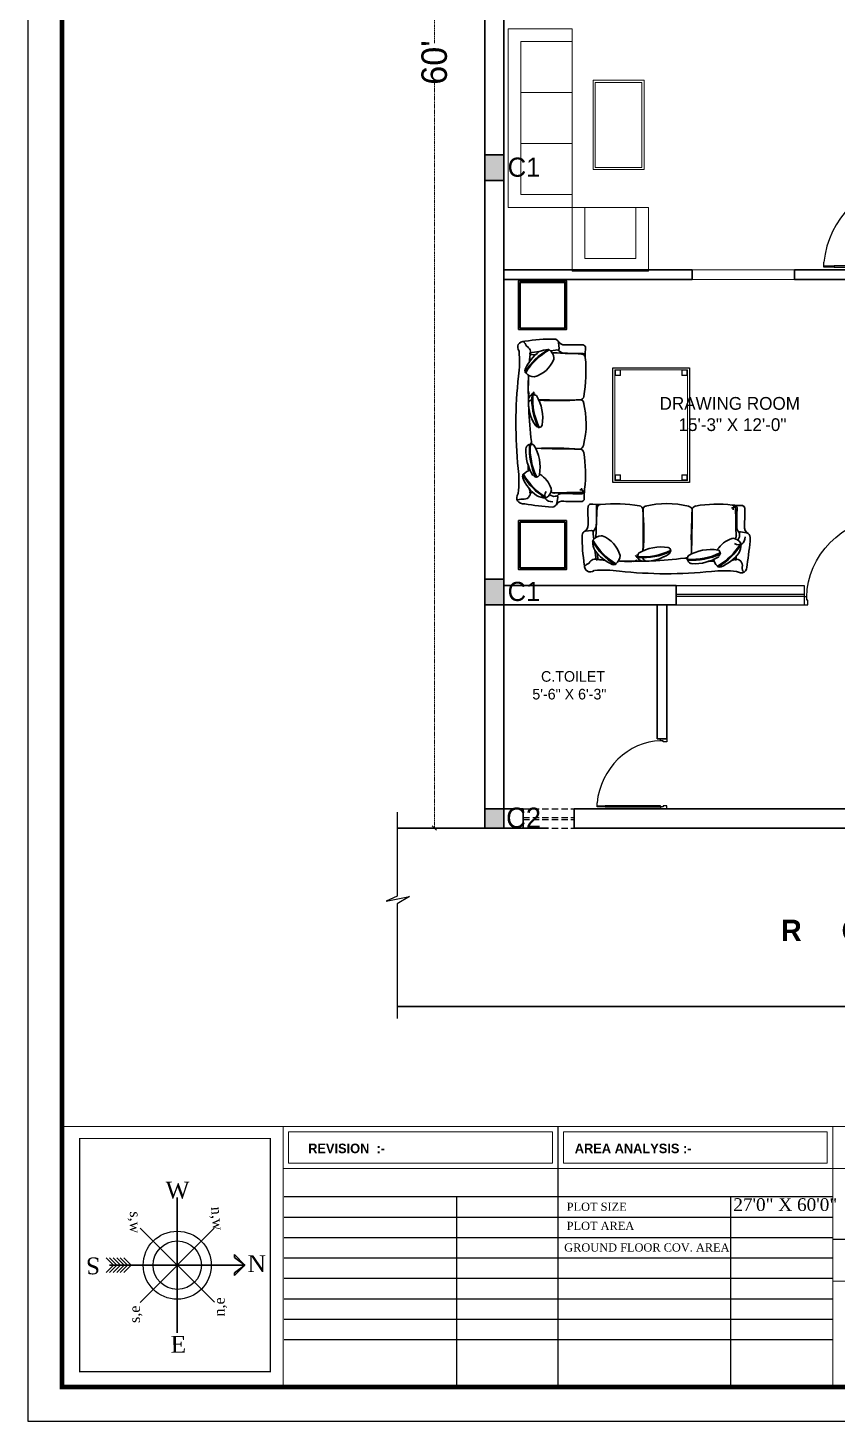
# Model space of a CAD drawing. Header units: millimetres. Extents: x -6808 to 215771, y -89660 to -16303.
# Drawn here: x 100295 to 100676, y -56545 to -55890 of the extents above; entities that cross this region are included whole.
import ezdxf

# ---------------------------------------------------------------- set-up
doc = ezdxf.new("R2010")
doc.units = ezdxf.units.MM
doc.header["$PDMODE"] = 35
doc.linetypes.add('ACAD_ISO10W100', pattern=[18, 12, -3, 0, -3])
doc.linetypes.add('DASHED', pattern=[0.75, 0.5, -0.25])
doc.layers.get('0').update_dxf_attribs({"color": 8})
doc.layers.add('AR.furniture', color=7, linetype='Continuous', lineweight=35, true_color=0x009e9e)
doc.layers.add('furniture', color=7, linetype='Continuous', lineweight=5, true_color=0xe57b2a)
for name, color, linetype, lineweight in [('col.center', 5, 'ACAD_ISO10W100', 15), ('column', 5, 'Continuous', 30), ('dim2', 6, 'Continuous', 20), ('FORMAT LAAYER', 250, 'Continuous', 13), ('Projection', 190, 'DASHED', 25), ('text', 7, 'Continuous', 25), ('wall', 7, 'Continuous', 35)]:
    doc.layers.add(name, color=color, linetype=linetype, lineweight=lineweight)
for name, color, linetype in [('FORMAT', 7, 'Continuous'), ('NET 01', 8, 'Continuous'), ('WIN', 5, 'Continuous')]:
    doc.layers.add(name, color=color, linetype=linetype)
doc.styles.add('cdim', font='arial.ttf')
doc.styles.add('SAJ', font='eurr____.ttf')
doc.styles.get("Standard").update_dxf_attribs({"font": 'times.ttf'})
doc.styles.add('working', font='swissl.ttf')
doc.dimstyles.new('SAJ', dxfattribs={"dimtxt": 5, "dimasz": 2, "dimexe": 1, "dimexo": 1, "dimgap": 0.09375, "dimtad": 0, "dimdec": 1, "dimzin": 0, "dimdsep": 46, "dimlunit": 4, "dimtxsty": 'SAJ', "dimblk": 'OBLIQUE', "dimcen": 0.125, "dimdle": 0.375, "dimadec": 0, "dimazin": 0, "dimtfac": 1, "dimtdec": 1, "dimtofl": 0, "dimtmove": 0, "dimatfit": 3, "dimldrblk": 'OBLIQUE', "dimfxl": 1, "dimtolj": 1, "dimtzin": 0, "dimlwd": 5, "dimlwe": 5, "dimarcsym": 1})

# ---------------------------------------------------------------- blocks, each defined once
blk = doc.blocks.new('QEWFWE')
at = {"layer": 'NET 01'}
for p, q in [((238503.45, 15011.85), (238503.45, 15015.77)), ((238503.45, 15015.77), (238505.41, 15015.77)), ((238503.98, 15015.77), (238503.98, 15011.85)), ((238503.98, 15011.85), (238503.45, 15011.85)), ((238503.45, 15011.85), (238503.45, 14988.32)), ((238503.98, 14988.32), (238503.98, 15011.85)), ((238503.45, 14988.32), (238503.45, 14984.4)), ((238503.98, 14988.32), (238503.45, 14988.32)), ((238503.98, 14984.4), (238503.98, 14988.32)), ((238503.45, 14984.4), (238503.98, 14984.4))]:
    blk.add_line(p, q, dxfattribs=at)
for points in [[(238503.45, 14984.4), (238502.4, 14984.4), (238502.4, 14981.4), (238503.9, 14981.4), (238503.9, 14982.9), (238503.9, 14983.2), (238503.45, 14983.2)], [(238536.02, 14984.4), (238537.07, 14984.4), (238537.07, 14981.4), (238535.57, 14981.4), (238535.57, 14982.9), (238535.57, 14983.2), (238536.02, 14983.2)]]:
    blk.add_lwpolyline(points, close=True, dxfattribs=at)
blk.add_ellipse((238504.18, 14985.62), major_axis=(-29.27, 13.54), ratio=0.925766, start_param=-2.718612, end_param=-1.204625, dxfattribs=at)
blk = doc.blocks.new('TTRE')
at = {"layer": 'furniture', "color": 251, "true_color": 0x636466}
for p, q in [((167626.83, 15638.39), (167662.83, 15638.39)), ((167626.83, 15608.39), (167626.83, 15638.39)), ((167662.83, 15638.39), (167662.83, 15608.39)), ((167632.83, 15632.39), (167656.83, 15632.39)), ((167632.83, 15608.39), (167632.83, 15632.39)), ((167656.83, 15632.39), (167656.83, 15608.39)), ((167656.83, 15632.39), (167656.83, 15608.39)), ((167596.83, 15524.39), (167596.83, 15608.39)), ((167596.83, 15608.39), (167626.83, 15608.39)), ((167626.83, 15602.39), (167626.83, 15608.39)), ((167632.83, 15608.39), (167626.83, 15608.39)), ((167656.83, 15608.39), (167632.83, 15608.39)), ((167656.83, 15608.39), (167662.83, 15608.39)), ((167602.83, 15530.39), (167602.83, 15602.39)), ((167602.83, 15602.39), (167626.83, 15602.39)), ((167626.83, 15602.39), (167626.83, 15530.39)), ((167637.69, 15549.6), (167637.69, 15589.6)), ((167637.69, 15589.6), (167659.69, 15589.6)), ((167659.69, 15589.6), (167659.69, 15549.6)), ((167602.83, 15578.39), (167626.83, 15578.39)), ((167602.83, 15554.39), (167626.83, 15554.39)), ((167659.69, 15549.6), (167637.69, 15549.6)), ((167626.83, 15530.39), (167602.83, 15530.39)), ((167626.83, 15530.39), (167626.83, 15524.39)), ((167626.83, 15524.39), (167596.83, 15524.39))]:
    blk.add_line(p, q, dxfattribs=at)
blk.add_lwpolyline([(167660.69, 15548.6), (167636.69, 15548.6), (167636.69, 15590.6), (167660.69, 15590.6)], close=True, dxfattribs=at)
blk = doc.blocks.new('xc zdfse')
at = {"layer": 'AR.furniture'}
for p, q in [((102909.26, -26940.78), (102912.1, -26940.23)), ((102981.34, -26941.37), (102980.99, -26943.71)), ((102984.89, -26939.97), (102982.09, -26939.66)), ((102912.6, -26942.66), (102913.3, -26944.22)), ((102914.18, -26942.64), (102914.64, -26943.56)), ((102980.04, -26942.26), (102979.87, -26942.83)), ((102914.15, -26951.78), (102914.36, -26953.71)), ((102915.4, -26953.02), (102915.42, -26953.34)), ((102960.63, -26953.69), (102962.42, -26954.19)), ((102979.26, -26950.64), (102979.1, -26953.34)), ((102980.61, -26948.99), (102980, -26953.52))]:
    blk.add_line(p, q, dxfattribs=at)
for centre, major_axis, ratio, start_param, end_param in [((102911.56, -26929.55), (-0.02, 1.68), 0.909091, 0.372717, 1.334884), ((102907.95, -26810.12), (-5.04, 117.81), 0.710878, 3.117619, 3.176952), ((102915.23, -26929.43), (-0.02, 1.68), 0.909091, 0.372717, 1.334884), ((102916.18, -26929.64), (-0.02, 1.92), 0.909091, 0.119332, 1.502133), ((102913.73, -26929.58), (-1.87, 0.43), 0.909091, 3.141593, 4.144269), ((102921.11, -27074.51), (3.45, 147.21), 0.627362, -0.093877, 0.09313), ((102933.06, -26930.06), (-0.02, 1.92), 0.909091, -1.470758, -0.092541), ((102937.64, -26930.01), (2.94, 0.04), 0.649613, 1.947736, 2.930335), ((102949.47, -27071.48), (-3.91, 144.49), 0.529908, -0.148589, 0.11847), ((102956.24, -26930.4), (0.26, 2.24), 0.837773, -1.064914, 0.027587), ((102959.69, -26930.02), (-0.02, 1.92), 0.909091, 0.092551, 1.469905), ((102974.18, -27071.07), (-5.46, 143.96), 0.676516, -0.094042, 0.095027), ((102977.91, -26809.49), (-2.34, 117.9), 0.701645, 3.113049, 3.172383), ((102977.76, -26929.31), (-0.02, 1.92), 0.909091, -1.470068, -0.087267), ((102978.31, -26928.98), (-0.02, 1.68), 0.909091, -1.302819, -0.340652), ((102923.73, -26931.91), (0.28, 179.78), 0.311812, 4.685178, 4.731745), ((102982.3, -26928.88), (-0.02, 1.68), 0.909091, -1.302819, -0.340652), ((102927.72, -26931.82), (0.28, 179.78), 0.311812, 4.685178, 4.731745), ((102966.16, -26930.6), (-3.02, 179.68), 0.31199, 1.557592, 1.60416), ((102969.83, -26930.48), (-3.02, 179.68), 0.31199, 1.557592, 1.60416), ((103528.65, -26958.48), (16.08, 1163.25), 0.528331, 1.553208, 1.564487), ((102916.72, -26927.48), (-1.87, 0.43), 0.909091, 1.024067, 1.570796), ((100558.37, -26975.03), (2376.83, 34.89), 0.286813, -0.015411, 0.015411), ((103354.9, -26932.18), (-11.01, 570.19), 0.736559, 1.552496, 1.589097), ((103053.55, -26939.36), (2.71, 115.54), 0.830557, 1.507818, 1.67563), ((102979.45, -26932.35), (1.23, 98.81), 0.218459, 1.54062, 1.745723), ((102883.13, -26941.78), (-6, 182.54), 0.530315, 4.692346, 4.764479), ((102909.69, -26943.12), (0.03, -2.39), 0.909091, 3.32703, 4.655766), ((102907.14, -26938.01), (0.04, -3.45), 0.909091, 0.424568, 1.699089), ((102911.26, -26943.6), (0.04, -3.5), 0.909091, 2.622382, 2.862945), ((102910.8, -26937.89), (0.04, -3.45), 0.909091, 0.681701, 1.699089), ((102987.63, -26936.74), (7.87, -0.07), 0.730686, 3.178935, 3.779527), ((102983.1, -26942.98), (0.04, -3.5), 0.909091, 3.452305, 3.740947), ((102986.87, -26937.09), (0.04, -3.45), 0.909091, 4.616161, 5.890683), ((102984.77, -26941.89), (0.02, -1.92), 0.909091, 1.5507, 3.064927), ((103159.27, -26917.68), (250.44, 37.05), 0.806916, 3.083864, 3.147073), ((102914.24, -26940.92), (2.6, 5.24), 0.644336, 2.2077, 3.955564), ((102911.26, -26943.37), (0.04, -3.39), 0.909091, 1.877441, 2.006467), ((102860.7, -26938.26), (125.27, -14.05), 0.840101, -0.033285, 0.098345), ((102916.35, -26951.86), (0.02, -1.92), 0.909091, -0.644287, -0.073581), ((102926.53, -26779.9), (1.83, -174.26), 0.909091, -0.02429, -0.005812), ((102938.34, -26954.58), (0.02, -1.92), 0.909091, 3.141593, 4.144269), ((102935.59, -26952.17), (0.02, -1.92), 0.909091, 1.024067, 1.570796), ((102955.95, -26783.56), (170.11, -56.67), 0.945934, -1.364547, -1.189534), ((102961.66, -26953.39), (2.13, 2.27), 0.476848, 1.109479, 2.221764), ((102959.91, -26952.09), (0.02, -1.92), 0.909091, -0.24465, -0.078017), ((102963.91, -26783.76), (0.69, -170.46), 0.536179, -0.0526, 0.047155), ((102958.91, -26950.98), (0.02, -1.92), 0.909091, 1.024067, 1.570796), ((102964.37, -26783.6), (1.79, -170.47), 0.909091, 0.062984, 0.077367), ((102977.99, -26951.53), (0.02, -1.92), 0.909091, 0.073573, 0.254317), ((102913.26, -26954.06), (2.6, 5.24), 0.644336, 2.2077, 3.955564), ((102919.77, -27024.92), (0.7, -66.33), 0.909091, 3.031662, 3.227019), ((102946.82, -26796.17), (182.63, 0.61), 0.897038, 4.593422, 4.831356), ((102976.35, -27024.63), (0.7, -66.33), 0.909091, 3.056167, 3.251523), ((102981.39, -26953.64), (2.45, -5.33), 0.618231, -0.782341, 0.90137)]:
    blk.add_ellipse(centre, major_axis=major_axis, ratio=ratio, start_param=start_param, end_param=end_param, dxfattribs=at)
at = {"layer": 'AR.furniture', "extrusion": (0, 0, -1)}
for centre, major_axis, ratio, start_param, end_param in [((102917.24, -26942.04), (3.31, -3.31), 1, 2.225096, 2.682323), ((102978.64, -26940.87), (1.94, 1.94), 1, 0.504844, 0.969827), ((102912.23, -26945.9), (0.313, -0.313), 1, 1.835521, 3.210562), ((102920.48, -26946.14), (6.12, -6.12), 1, 1.858174, 2.355059), ((102937.76, -26930.61), (21.38, 21.38), 1, 2.885208, 3.386903), ((102937.67, -26930.52), (21.08, 21.08), 1, 2.873091, 3.398172), ((102916.35, -26948.72), (3.84, 3.84), 1, 4.550356, 5.376257), ((102915.32, -26947.82), (3.19, -3.19), 1, 4.00834, 4.138928), ((102911.51, -26956.48), (9.83, 9.83), 1, 5.845957, 6.47264), ((102926.21, -26968.7), (14.21, 14.21), 1, 5.323928, 6.04693), ((102946.33, -26949.01), (0.937, 0.937), 1, 3.912775, 5.278617), ((102949.52, -26967.51), (14.21, 14.21), 1, 5.323928, 6.04693), ((102982.1, -26955.16), (9.83, 9.83), 1, 4.198904, 5.128596), ((102955.4, -26929.77), (21.08, 21.08), 1, 1.293196, 1.818277), ((102955.32, -26929.85), (21.38, 21.38), 1, 1.304465, 1.806159), ((102978.12, -26946.59), (3.19, 3.19), 1, 5.264829, 5.395417), ((102977.1, -26947.51), (3.84, -3.84), 1, 4.0275, 4.8534), ((102972.92, -26945.02), (6.12, -6.12), 1, -0.805284, -0.308399), ((102980.89, -26945.2), (0.313, 0.313), 1, 6.193195, 7.568235), ((102981.18, -26944.64), (0.313, 0.313), 1, 6.193195, 7.568235), ((102914.22, -26956.18), (2.11, -2.11), 1, 2.386378, 4.304766), ((102929.46, -26937.59), (14.76, -14.76), 1, 1.189411, 1.703172), ((102921.87, -26950.44), (0.224, -0.224), 1, 1.343589, 3.266559), ((102923.53, -26950.38), (1.3, 1.3), 1, 4.017164, 5.042692), ((102934.84, -26923.46), (21.08, -21.08), 1, 0.713336, 1.242215), ((102923.54, -26950.36), (1.3, -1.3), 1, 1.474365, 2.16378), ((102934.72, -26923.44), (21.38, -21.38), 1, 0.712847, 1.230097), ((102933.7, -26934.24), (14.89, -14.89), 1, 0.722911, 1.35397), ((102919.55, -26952.37), (3.73, 3.73), 1, 0.930178, 1.647996), ((102924.99, -27036.27), (58.69, -58.69), 1, 3.923996, 3.927922), ((102934.72, -26952.9), (1.68, 1.68), 1, 1.163863, 2.298902), ((102933.71, -26952.98), (2.34, 2.34), 1, 0.338929, 1.026164), ((102945.18, -26949.26), (0.224, -0.224), 1, 1.343589, 3.266559), ((102958.15, -26922.27), (21.08, -21.08), 1, 0.713336, 1.242215), ((102958.04, -26922.25), (21.38, -21.38), 1, 0.712847, 1.230097), ((102946.85, -26949.17), (1.3, -1.3), 1, 1.474365, 2.16378), ((102956.87, -26934.58), (13.82, -13.82), 1, 0.7106, 1.39535), ((102948.31, -27035.08), (58.69, -58.69), 1, 3.923996, 3.927922), ((102956.39, -26952), (0.67, 2.01), 0.819488, 1.451799, 2.752557), ((102958.03, -26951.71), (1.68, 1.68), 1, 1.163863, 2.298902), ((102957.02, -26951.8), (2.34, 2.34), 1, 0.338929, 1.026164), ((102973.98, -26951.23), (3.73, -3.73), 1, 1.472576, 2.317769), ((102963.76, -26936.66), (14.76, -14.76), 1, -0.153397, 0.360364), ((102978.95, -26956.3), (2.1, -2.1), 1, 3.754635, 4.287846), ((102980.16, -26956.47), (2.38, -2.38), 1, 3.588375, 5.046062), ((102905.73, -26956.93), (3.94, -3.94), 1, -0.936198, -0.399953), ((102921.78, -26955), (1.3, 1.3), 1, 1.951525, 2.640941), ((102922.65, -26956.42), (0.224, 0.224), 1, 0.848747, 2.771716), ((102970.96, -26955.34), (0.224, -0.224), 1, 0.348855, 2.271824), ((102971.8, -26953.9), (1.3, -1.3), 1, 0.479631, 1.169046), ((102981.86, -26959.02), (2.99, 2.99), 1, 5.817453, 6.474311), ((102984.76, -26956.61), (0.435, -0.435), 1, 4.080251, 5.566988)]:
    blk.add_ellipse(centre, major_axis=major_axis, ratio=ratio, start_param=start_param, end_param=end_param, dxfattribs=at)
blk = doc.blocks.new('_Oblique')
at = {"color": 0, "linetype": 'ByBlock', "lineweight": -2}
blk.add_line((-0.5, -0.5), (0.5, 0.5), dxfattribs=at)
blk = doc.blocks.new('*D2111')
at = {"layer": 'Defpoints', "color": 0, "transparency": 16777216}
for p in [(100486.46, -55546.18), (100510.17, -55546.18), (100510.17, -56266.18)]:
    blk.add_point(p, dxfattribs=at)
at = {"layer": 'dim2', "color": 0, "linetype": 'DASHED', "lineweight": 5, "transparency": 16777216}
for p, q in [((100509.17, -55546.18), (100485.46, -55546.18)), ((100486.46, -55545.8), (100486.46, -55897.12)), ((100486.46, -56266.55), (100486.46, -55915.23)), ((100509.17, -56266.18), (100485.46, -56266.18))]:
    blk.add_line(p, q, dxfattribs=at)
at = {"layer": 'dim2', "color": 0, "lineweight": 5, "transparency": 16777216, "xscale": 2, "yscale": 2, "zscale": 2}
for p, rotation in [((100486.46, -55546.18), 90), ((100486.46, -56266.18), 270)]:
    blk.add_blockref('_Oblique', p, dxfattribs=dict(at, rotation=rotation))
at = {"layer": 'dim2', "color": 0, "transparency": 16777216, "insert": (100486.46, -55906.18), "char_height": 12, "attachment_point": 5, "rotation": 90, "style": 'SAJ'}
blk.add_mtext("\\A1;60'", dxfattribs=at)
blk = doc.blocks.new('c1')
at = {"layer": 'column'}
blk.add_hatch(color=256, dxfattribs=at).paths.add_polyline_path([(58376.49, -43564.36), (58385.49, -43564.36), (58385.49, -43552.36), (58376.49, -43552.36)])
for p, q in [((58376.49, -43552.36), (58376.49, -43564.36)), ((58376.49, -43552.36), (58385.49, -43552.36)), ((58385.49, -43564.36), (58385.49, -43552.36)), ((58376.49, -43564.36), (58385.49, -43564.36))]:
    blk.add_line(p, q, dxfattribs=at)
blk = doc.blocks.new('A$C32B276F4')
at = {"layer": 'column'}
blk.add_hatch(color=256, dxfattribs=at).paths.add_polyline_path([(9, 0), (9, 9), (0, 9), (0, 0)])
for p, q in [((0, 0), (0, 9)), ((0, 9), (9, 9)), ((9, 9), (9, 0)), ((9, 0), (0, 0))]:
    blk.add_line(p, q, dxfattribs=at)
at = {"layer": 'col.center', "linetype": 'ByBlock', "insert": (10.02, 9.59), "char_height": 9.6, "width": 293.6941, "attachment_point": 1, "style": 'SAJ'}
blk.add_mtext('\\A1;{\\fCentury Gothic|b0|i0|c0|p34;C2}', dxfattribs=at)

msp = doc.modelspace()

# ---------------------------------------------------------------- linework, layer by layer
at = {"linetype": 'ByBlock', "lineweight": 20}
for p, q in [((100607.668, -56003.676), (100655.668, -56003.676)), ((100607.668, -56008.176), (100655.668, -56008.176))]:
    msp.add_line(p, q, dxfattribs=at)
at = {"lineweight": -3}
for p, q in [((100348.185, -56454.333), (100383.122, -56489.185)), ((100348.227, -56489.228), (100383.079, -56454.291))]:
    msp.add_line(p, q, dxfattribs=at)
msp.add_lwpolyline([(100468.964, -56258.659), (100468.964, -56298.217), (100463.79, -56300.613), (100474.826, -56298.427), (100468.995, -56301.883), (100468.995, -56355.8)])
at = {"lineweight": 30}
for points in [[(100540.168, -56266.176), (100468.964, -56266.176)], [(100908.809, -56350.176), (100468.995, -56350.176)]]:
    msp.add_lwpolyline(points, dxfattribs=at)
at = {"ltscale": 0.2}
for major_axis in [(-11.322, 11.294), (-8.058, 8.038)]:
    msp.add_ellipse((100365.653, -56471.759), major_axis=major_axis, ratio=1, start_param=3.9269908, end_param=10.2101761, dxfattribs=at)
at = {"layer": 'AR.furniture', "ltscale": 2}
for points in [[(100526.059, -56031.814), (100526.059, -56008.814), (100548.559, -56008.814), (100548.559, -56031.814)], [(100526.809, -56031.064), (100526.809, -56009.564), (100547.809, -56009.564), (100547.809, -56031.064)], [(100526.059, -56121.61), (100526.059, -56144.61), (100548.559, -56144.61), (100548.559, -56121.61)], [(100526.809, -56122.36), (100526.809, -56143.86), (100547.809, -56143.86), (100547.809, -56122.36)]]:
    msp.add_lwpolyline(points, close=True, dxfattribs=at)
at = {"layer": 'AR.furniture', "lineweight": 25}
msp.add_lwpolyline([(100606.377, -56103.732), (100570.313, -56103.732), (100570.313, -56049.692), (100606.377, -56049.692)], close=True, dxfattribs=at)
at = {"layer": 'AR.furniture', "color": 4, "linetype": 'Continuous', "lineweight": 15, "ltscale": 40}
msp.add_lwpolyline([(100605.377, -56102.732), (100571.313, -56102.732), (100571.313, -56050.692), (100605.377, -56050.692)], close=True, dxfattribs=at)
at = {"layer": 'AR.furniture', "color": 253, "linetype": 'Continuous', "lineweight": 20, "ltscale": 40}
for points in [[(100571.313, -56050.692), (100574.001, -56050.692), (100574.001, -56053.38), (100571.313, -56053.38)], [(100571.537, -56050.916), (100573.777, -56050.916), (100573.777, -56053.156), (100571.537, -56053.156)], [(100605.377, -56050.692), (100602.689, -56050.692), (100602.689, -56053.38), (100605.377, -56053.38)], [(100605.153, -56050.916), (100602.913, -56050.916), (100602.913, -56053.156), (100605.153, -56053.156)], [(100571.313, -56102.732), (100574.001, -56102.732), (100574.001, -56100.044), (100571.313, -56100.044)], [(100571.537, -56102.508), (100573.777, -56102.508), (100573.777, -56100.268), (100571.537, -56100.268)], [(100605.377, -56102.732), (100602.689, -56102.732), (100602.689, -56100.044), (100605.377, -56100.044)], [(100605.153, -56102.508), (100602.913, -56102.508), (100602.913, -56100.268), (100605.153, -56100.268)]]:
    msp.add_lwpolyline(points, close=True, dxfattribs=at)
at = {"layer": 'FORMAT', "lineweight": 18}
for p, q in [((100544.562, -56406.526), (100544.562, -56426.351)), ((100673.678, -56426.351), (100673.678, -56406.526))]:
    msp.add_line(p, q, dxfattribs=at)
at = {"layer": 'FORMAT', "linetype": 'ByBlock'}
for p, q in [((100415.962, -56439.518), (100673.678, -56439.518)), ((100415.962, -56449.122), (100673.678, -56449.122)), ((100415.962, -56458.726), (100673.678, -56458.726)), ((100415.962, -56468.33), (100673.678, -56468.33)), ((100415.962, -56477.934), (100673.678, -56477.934)), ((100415.962, -56487.539), (100673.678, -56487.539)), ((100415.962, -56497.143), (100673.678, -56497.143)), ((100415.962, -56506.747), (100673.678, -56506.747))]:
    msp.add_line(p, q, dxfattribs=at)
at = {"layer": 'FORMAT'}
for p, q in [((100496.994, -56529.017), (100496.994, -56439.518)), ((100625.852, -56529.017), (100625.852, -56439.518))]:
    msp.add_line(p, q, dxfattribs=at)
at = {"layer": 'FORMAT', "ltscale": 2}
msp.add_line((100673.678, -56459.489), (101043.236, -56459.489), dxfattribs=at)
at = {"layer": 'FORMAT', "color": 0}
msp.add_lwpolyline([(100295.476, -55460.444), (100295.476, -56545.094), (101059.313, -56545.094), (101059.313, -55460.444)], close=True, dxfattribs=at)
msp.add_lwpolyline([(100295.476, -55460.444), (100295.476, -56545.094), (101059.313, -56545.094), (101059.313, -55460.444)], close=True, dxfattribs=at)
at = {"layer": 'FORMAT', "color": 0, "const_width": 2.24}
msp.add_lwpolyline([(100311.553, -55476.521), (100311.553, -56529.017), (101043.236, -56529.017), (101043.236, -55476.521)], close=True, dxfattribs=at)
msp.add_lwpolyline([(100311.553, -55476.521), (100311.553, -56529.017), (101043.236, -56529.017), (101043.236, -55476.521)], close=True, dxfattribs=at)
at = {"layer": 'FORMAT', "ltscale": 2, "const_width": 0.559}
for points in [[(100415.446, -56406.526), (100415.446, -56529.017), (100311.553, -56529.017), (100311.553, -56406.526), (101043.236, -56406.526)], [(100544.562, -56529.017), (100544.562, -56406.526)], [(100673.678, -56529.017), (100673.678, -56406.526)]]:
    msp.add_lwpolyline(points, dxfattribs=at)
at = {"layer": 'FORMAT', "ltscale": 2, "const_width": 0.601}
msp.add_lwpolyline([(100319.741, -56412.192), (100409.411, -56412.192), (100409.411, -56521.855), (100319.741, -56521.855)], close=True, dxfattribs=at)
at = {"layer": 'FORMAT', "lineweight": 18}
msp.add_lwpolyline([(100859.495, -56426.351), (100415.446, -56426.351), (100415.446, -56406.526), (100859.495, -56406.526)], dxfattribs=at)
for points in [[(100418.007, -56409.086), (100542.002, -56409.086), (100542.002, -56423.79), (100418.007, -56423.79)], [(100547.123, -56409.086), (100671.118, -56409.086), (100671.118, -56423.79), (100547.123, -56423.79)], [(100673.678, -56459.489), (100859.495, -56459.489), (100859.495, -56479.314), (100673.678, -56479.314)]]:
    msp.add_lwpolyline(points, close=True, dxfattribs=at)
at = {"layer": 'wall'}
for p, q in [((100519.168, -55555.176), (100519.168, -56257.176)), ((100519.168, -56152.176), (100600.168, -56152.176)), ((100600.168, -56161.176), (100600.168, -56152.176)), ((100519.168, -56161.176), (100600.168, -56161.176)), ((100519.168, -56257.176), (100528.168, -56257.176)), ((100528.168, -56257.176), (100528.168, -56266.176)), ((100552.168, -56257.176), (100714.168, -56257.176)), ((100552.168, -56257.176), (100552.168, -56266.176))]:
    msp.add_line(p, q, dxfattribs=at)
at = {"layer": 'wall', "color": 1}
for p, q in [((100519.168, -56003.676), (100607.668, -56003.676)), ((100607.668, -56008.176), (100607.668, -56003.676)), ((100655.668, -56003.676), (100702.168, -56003.676)), ((100655.668, -56008.176), (100655.668, -56003.676)), ((100519.168, -56008.176), (100607.668, -56008.176)), ((100655.668, -56008.176), (100702.168, -56008.176)), ((100591.168, -56161.176), (100591.168, -56224.176)), ((100595.668, -56161.176), (100595.668, -56224.176)), ((100591.168, -56224.176), (100595.668, -56224.176))]:
    msp.add_line(p, q, dxfattribs=at)
at = {"layer": 'wall', "ltscale": 60}
for p, q in [((100365.692, -56503.585), (100365.614, -56439.934)), ((100335.68, -56471.796), (100332.234, -56468.359)), ((100337.34, -56471.794), (100333.894, -56468.357)), ((100338.999, -56471.792), (100335.553, -56468.355)), ((100340.659, -56471.79), (100337.213, -56468.353)), ((100342.318, -56471.788), (100338.872, -56468.351)), ((100343.977, -56471.786), (100340.532, -56468.349)), ((100397.479, -56471.72), (100392.537, -56466.79)), ((100392.537, -56466.79), (100392.538, -56468.118)), ((100392.538, -56468.118), (100397.479, -56471.72)), ((100335.68, -56471.796), (100332.243, -56475.242)), ((100397.479, -56471.72), (100333.828, -56471.798)), ((100337.34, -56471.794), (100333.902, -56475.24)), ((100338.999, -56471.792), (100335.562, -56475.238)), ((100340.659, -56471.79), (100337.221, -56475.236)), ((100342.318, -56471.788), (100338.881, -56475.234)), ((100343.977, -56471.786), (100340.54, -56475.232)), ((100392.547, -56475.335), (100397.479, -56471.72)), ((100392.549, -56476.663), (100392.547, -56475.335)), ((100397.479, -56471.72), (100392.549, -56476.663))]:
    msp.add_line(p, q, dxfattribs=at)
at = {"layer": 'wall'}
for points in [[(100822.168, -56266.176), (100834.168, -56266.176), (100834.168, -55546.176), (100510.168, -55546.176), (100510.168, -56266.176), (100528.168, -56266.176)], [(100552.168, -56266.176), (100714.168, -56266.176)]]:
    msp.add_lwpolyline(points, dxfattribs=at)
at = {"layer": 'WIN'}
for p, q in [((100600.168, -56152.176), (100660.168, -56152.176)), ((100600.168, -56156.176), (100660.168, -56156.176)), ((100660.168, -56152.176), (100660.168, -56161.176)), ((100600.168, -56157.176), (100660.168, -56157.176)), ((100600.168, -56161.176), (100660.168, -56161.176))]:
    msp.add_line(p, q, dxfattribs=at)
at = {"layer": 'WIN', "linetype": 'DASHED', "ltscale": 6}
for p, q in [((100528.168, -56257.176), (100552.168, -56257.176)), ((100528.168, -56261.176), (100552.168, -56261.176)), ((100528.168, -56262.176), (100552.168, -56262.176)), ((100528.168, -56266.176), (100552.168, -56266.176))]:
    msp.add_line(p, q, dxfattribs=at)

# ---------------------------------------------------------------- block references
at = {"xscale": -1, "rotation": 180}
msp.add_blockref('TTRE', (-67075.664, -40365.929), dxfattribs=at)
at = {"linetype": 'ByBlock', "lineweight": 20, "xscale": 1.211467555345734, "yscale": 1.211467555345734, "zscale": 1.211467555345734, "rotation": 90}
msp.add_blockref('QEWFWE', (118860.643, -344941.592), dxfattribs=at)
at = {"linetype": 'ByBlock', "lineweight": 20, "xscale": -1.211467555345734, "yscale": 1.211467555345734, "zscale": 1.211467555345734}
msp.add_blockref('QEWFWE', (389640.084, -74310.651), dxfattribs=at)
at = {"layer": 'AR.furniture', "xscale": -1, "rotation": 270}
msp.add_blockref('xc zdfse', (127484.778, -159022.76), dxfattribs=at)
at = {"layer": 'AR.furniture', "xscale": -1}
msp.add_blockref('xc zdfse', (203542.437, -29186.596), dxfattribs=at)
at = {"layer": 'column'}
for name, p in [('c1', (42133.676, -12397.314)), ('c1', (42133.676, -12596.814)), ('A$C32B276F4', (100510.168, -56266.176))]:
    msp.add_blockref(name, p, dxfattribs=at)
at = {"layer": 'wall', "color": 1, "xscale": 0.9518673649145052, "yscale": 0.9518673649145052, "zscale": 0.9518673649145052, "rotation": 90.00000000000001}
msp.add_blockref('QEWFWE', (114855.969, -283279.824), dxfattribs=at)

# ---------------------------------------------------------------- texts
for s, height, rotation, p in [('W', 7.912, 0.070059, (100360.167, -56440.405)), ('n,w', 4.999, 275.294842, (100381.5, -56444.464)), ('s,w', 4.999, 270.070059, (100343.423, -56446.449)), ('S', 7.912, 180.070059, (100329.402, -56468.146)), ('s,e', 4.999, 90.070059, (100348.154, -56498.93)), ('n,e', 4.999, 90.070059, (100387.926, -56495.878)), ('E', 7.912, 0.070059, (100362.553, -56512.916))]:
    msp.add_text(s, height=height, rotation=rotation).set_placement(p)
at = {"layer": 'col.center', "linetype": 'ByBlock', "char_height": 9, "width": 293.6941, "attachment_point": 1, "style": 'SAJ'}
for insert in [(100520.898, -55950.909), (100520.898, -56150.409)]:
    msp.add_mtext('\\A1;{\\fCentury Gothic|b0|i0|c0|p34;C1}', dxfattribs=dict(at, insert=insert))
at = {"layer": 'FORMAT', "char_height": 4.50194, "width": 99.40447, "attachment_point": 1, "style": 'cdim'}
for s, insert in [('\\A1;{\\fCentury Gothic|b1|i0|c0|p34;REVISION  :-}', (100427.159, -56414.589)), ('\\A1;{\\fCentury Gothic|b1|i0|c0|p34;AREA ANALYSIS :-}', (100552.448, -56414.589))]:
    msp.add_mtext(s, dxfattribs=dict(at, insert=insert))
at = {"layer": 'FORMAT', "lineweight": 13, "attachment_point": 1, "style": 'working'}
for s, insert, char_height, width in [('\\A1;{\\fBook Antiqua|b0|i0|c0|p18;PLOT SIZE}', (100548.648, -56442.349), 3.84038, 99.40447), ('\\A1;{\\fBook Antiqua|b0|i0|c0|p18;27\'0" X 60\'0"}', (100626.939, -56440.272), 5.98638, 154.95147), ('\\A1;{\\fBook Antiqua|b0|i0|c0|p18;PLOT AREA}', (100548.648, -56451.333), 3.84038, 99.40447), ('\\A1;{\\fBook Antiqua|b0|i0|c0|p18;GROUND FLOOR COV. AREA}', (100547.487, -56461.506), 3.84038, 99.40447)]:
    msp.add_mtext(s, dxfattribs=dict(at, insert=insert, char_height=char_height, width=width))
at = {"layer": 'FORMAT LAAYER', "linetype": 'ByBlock', "insert": (100680.427, -56309.296), "char_height": 10.08, "width": 351.4658, "attachment_point": 2, "style": 'SAJ'}
msp.add_mtext('\\A1;{\\fCentury Gothic|b1|i0|c0|p34;        R     O     A    D }', dxfattribs=at)
at = {"layer": 'Projection', "color": 1}
msp.add_text('N', height=7.912, rotation=0.070059, dxfattribs=at).set_placement((100398.686, -56475.003))
at = {"layer": 'text', "ltscale": 2, "char_height": 6, "width": 244.74508, "attachment_point": 1, "style": 'SAJ'}
for s, insert in [('\\A1;{\\fCentury Gothic|b0|i0|c0|p34; DRAWING ROOM\\P     15\'-3" X 12\'-0"}', (100590.06, -56063.484)), ('\\A1;{\\fCentury Gothic|b0|i0|c0|p34; \\H0.83333x; C.TOILET\\P5\'-6" X 6\'-3"}', (100532.509, -56192.391))]:
    msp.add_mtext(s, dxfattribs=dict(at, insert=insert))

# ---------------------------------------------------------------- dimensions: what is measured, and where the dimension line sits
at = {"layer": 'dim2'}
dim = msp.add_aligned_dim(p1=(100510.168, -56266.176), p2=(100510.168, -55546.176), distance=23.711, dimstyle='SAJ', override={"dimtxt": 12}, dxfattribs=at)
dim.commit()
dim.dimension.update_dxf_attribs({"geometry": '*D2111', "text_midpoint": (100486.457, -55906.176)})

doc.saveas('drawing.dxf')
